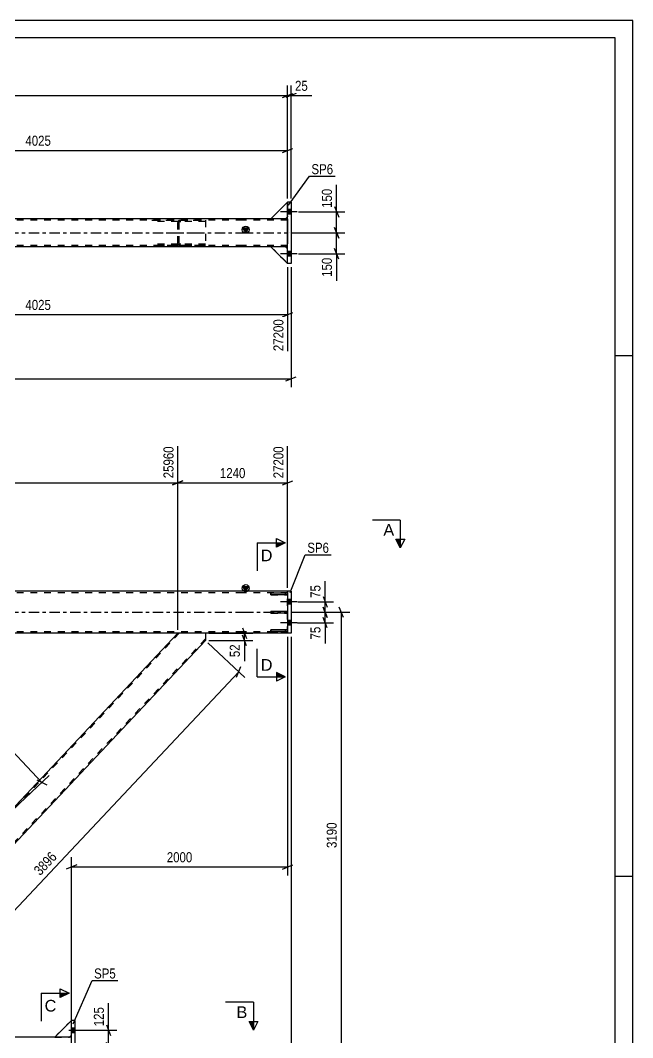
# Model space of a CAD drawing. Header units: millimetres. Extents: x 0 to 1189, y 0 to 841.
# Drawn here: x 1013.6 to 1189, y 549.9 to 841 of the extents above; entities that cross this region are included whole.
import ezdxf

# ---------------------------------------------------------------- set-up
doc = ezdxf.new("R2010")
doc.units = ezdxf.units.MM
doc.linetypes.add('DXK_LINE_DOT2', pattern=[3.9198, 1.9599, -1.9599])
doc.linetypes.add('DXK_LINE_DOT3', pattern=[5.9187, 2.979, -0.9799, 0.9799, -0.9799])
doc.styles.add('Arial', font='ARIAL.TTF', dxfattribs={"height": 0.2})
doc.styles.add('Arial Narrow', font='ARIALN.TTF', dxfattribs={"height": 0.2})

# ---------------------------------------------------------------- blocks, each defined once
blk = doc.blocks.new('Unknown-761551702-1163')
at = {"color": 5, "linetype": 'Continuous'}
for p, q in [((1189, 841), (0, 841)), ((1189, 0), (1189, 841)), ((1184, 836), (5, 836)), ((1184, 5), (1184, 836)), ((1189, 745), (1184, 745)), ((1189, 596), (1184, 596))]:
    blk.add_line(p, q, dxfattribs=at)
blk = doc.blocks.new('Part-761551702-4928 - 4748')
at = {"color": 2, "linetype": 'Continuous'}
for p, q in [((1028.28, 533.22), (1028.28, 554.82)), ((1029.28, 554.82), (1028.28, 554.82)), ((1029.28, 554.82), (1029.28, 533.22)), ((1029.28, 533.22), (1028.28, 533.22))]:
    blk.add_line(p, q, dxfattribs=at)
blk = doc.blocks.new('Part-761551702-4908 - 4748')
at = {"color": 7, "linetype": 'DXK_LINE_DOT2'}
for p, q in [((1059.13, 665.62), (951.92, 551.61)), ((1066.64, 664.02), (959.42, 550.02)), ((1058.76, 665.62), (1058.69, 665.62)), ((1009.28, 613.07), (1004.33, 607.82)), ((951.92, 552.08), (951.92, 550.02)), ((958.98, 550.02), (959.6, 550.02)), ((959.86, 550.02), (959.79, 550.02))]:
    blk.add_line(p, q, dxfattribs=at)
at = {"color": 2, "linetype": 'Continuous'}
for p, q in [((1058.69, 665.62), (1009.28, 613.07)), ((1066.64, 665.62), (1058.76, 665.62)), ((1066.64, 665.62), (1066.64, 663.55)), ((1066.64, 663.55), (959.86, 550.02)), ((1004.33, 607.82), (951.92, 552.08)), ((958.98, 550.02), (951.92, 550.02)), ((959.79, 550.02), (958.98, 550.02)), ((959.79, 550.02), (959.79, 550.02))]:
    blk.add_line(p, q, dxfattribs=at)
blk = doc.blocks.new('Part-761551702-4959 - 4748')
at = {"color": 2, "linetype": 'Continuous'}
for p, q in [((1028.28, 554.82), (1023.48, 550.02)), ((1028.28, 550.62), (1027.68, 550.02)), ((1027.68, 550.02), (1023.48, 550.02))]:
    blk.add_line(p, q, dxfattribs=at)
at = {"color": 7, "linetype": 'DXK_LINE_DOT2'}
for p, q in [((1028.28, 550.62), (1028.28, 554.82)), ((1028.28, 554.82), (1028.28, 554.82)), ((1028.28, 554.82), (1028.28, 554.82)), ((1028.28, 550.62), (1028.28, 550.62)), ((1028.28, 550.62), (1028.28, 550.62))]:
    blk.add_line(p, q, dxfattribs=at)
blk = doc.blocks.new('Part-761551702-5121 - 4748')
at = {"color": 7, "linetype": 'DXK_LINE_DOT2'}
for p, q in [((1090.18, 671.86), (1085.38, 671.86)), ((1085.38, 671.86), (1085.38, 671.38)), ((1085.38, 671.38), (1090.18, 671.38)), ((1089.58, 671.38), (1089.58, 671.86)), ((1090.18, 671.38), (1090.18, 671.86))]:
    blk.add_line(p, q, dxfattribs=at)
blk = doc.blocks.new('Part-761551702-5016 - 4748')
at = {"color": 7, "linetype": 'DXK_LINE_DOT2'}
for p, q in [((1028.28, 554.82), (1023.48, 550.02)), ((1028.28, 550.62), (1028.28, 554.82)), ((1027.68, 550.02), (1028.28, 550.62)), ((1023.48, 550.02), (1027.68, 550.02))]:
    blk.add_line(p, q, dxfattribs=at)
blk = doc.blocks.new('Part-761551702-5055 - 4748')
at = {"color": 2, "linetype": 'Continuous'}
for p, q in [((1091.17, 677.62), (1090.17, 677.62)), ((1090.17, 677.62), (1090.17, 665.62)), ((1091.17, 677.62), (1091.17, 665.62)), ((1091.17, 665.62), (1090.17, 665.62))]:
    blk.add_line(p, q, dxfattribs=at)
blk = doc.blocks.new('Bolt-761551702-5087 - 4748')
at = {"linetype": 'Continuous'}
for points in [[(1090.17, 675.28), (1090.17, 673.96), (1091.17, 673.96), (1091.17, 675.28)], [(1090.17, 675.28), (1090.17, 673.96), (1091.17, 673.96), (1091.17, 675.28)], [(1090.17, 669.28), (1090.17, 667.96), (1091.17, 667.96), (1091.17, 669.28)], [(1090.17, 669.28), (1090.17, 667.96), (1091.17, 667.96), (1091.17, 669.28)]]:
    blk.add_hatch(color=1, dxfattribs=at).paths.add_polyline_path(points)
at = {"color": 1, "linetype": 'Continuous'}
for p, q in [((1092.93, 674.62), (1088.17, 674.62)), ((1092.93, 674.62), (1088.17, 674.62)), ((1091.17, 675.28), (1090.17, 675.28)), ((1091.17, 675.28), (1090.17, 675.28)), ((1091.17, 673.96), (1090.17, 673.96)), ((1091.17, 673.96), (1090.17, 673.96)), ((1092.93, 668.62), (1088.17, 668.62)), ((1092.93, 668.62), (1088.17, 668.62)), ((1091.17, 669.28), (1090.17, 669.28)), ((1091.17, 669.28), (1090.17, 669.28)), ((1091.17, 667.96), (1090.17, 667.96)), ((1091.17, 667.96), (1090.17, 667.96))]:
    blk.add_line(p, q, dxfattribs=at)
blk = doc.blocks.new('Bolt-761551702-5088 - 4748')
at = {"linetype": 'Continuous'}
for points in [[(1028.28, 552.68), (1028.28, 551.36), (1029.28, 551.36), (1029.28, 552.68)], [(1028.28, 552.68), (1028.28, 551.36), (1029.28, 551.36), (1029.28, 552.68)], [(1028.28, 552.68), (1028.28, 551.36), (1029.28, 551.36), (1029.28, 552.68)], [(1028.28, 547.68), (1028.28, 546.36), (1029.28, 546.36), (1029.28, 547.68)], [(1028.28, 547.68), (1028.28, 546.36), (1029.28, 546.36), (1029.28, 547.68)], [(1028.28, 541.68), (1028.28, 540.36), (1029.28, 540.36), (1029.28, 541.68)], [(1028.28, 541.68), (1028.28, 540.36), (1029.28, 540.36), (1029.28, 541.68)], [(1028.28, 536.68), (1028.28, 535.36), (1029.28, 535.36), (1029.28, 536.68)], [(1028.28, 536.68), (1028.28, 535.36), (1029.28, 535.36), (1029.28, 536.68)], [(1028.28, 536.68), (1028.28, 535.36), (1029.28, 535.36), (1029.28, 536.68)]]:
    blk.add_hatch(color=1, dxfattribs=at).paths.add_polyline_path(points)
at = {"color": 1, "linetype": 'Continuous'}
for p, q in [((1027.52, 552.02), (1032.28, 552.02)), ((1027.52, 552.02), (1032.28, 552.02)), ((1027.52, 552.02), (1032.28, 552.02)), ((1028.28, 552.68), (1029.28, 552.68)), ((1028.28, 552.68), (1029.28, 552.68)), ((1028.28, 552.68), (1029.28, 552.68)), ((1028.28, 551.36), (1029.28, 551.36)), ((1028.28, 551.36), (1029.28, 551.36)), ((1028.28, 551.36), (1029.28, 551.36)), ((1028.28, 547.68), (1029.28, 547.68)), ((1028.28, 547.68), (1029.28, 547.68)), ((1027.52, 547.02), (1032.28, 547.02)), ((1027.52, 547.02), (1032.28, 547.02)), ((1028.28, 546.36), (1029.28, 546.36)), ((1028.28, 546.36), (1029.28, 546.36)), ((1028.28, 541.68), (1029.28, 541.68)), ((1028.28, 541.68), (1029.28, 541.68)), ((1027.52, 541.02), (1032.28, 541.02)), ((1027.52, 541.02), (1032.28, 541.02)), ((1028.28, 540.36), (1029.28, 540.36)), ((1028.28, 540.36), (1029.28, 540.36)), ((1027.52, 536.02), (1032.28, 536.02)), ((1027.52, 536.02), (1032.28, 536.02)), ((1027.52, 536.02), (1032.28, 536.02)), ((1028.28, 536.68), (1029.28, 536.68)), ((1028.28, 536.68), (1029.28, 536.68)), ((1028.28, 536.68), (1029.28, 536.68)), ((1028.28, 535.36), (1029.28, 535.36)), ((1028.28, 535.36), (1029.28, 535.36)), ((1028.28, 535.36), (1029.28, 535.36))]:
    blk.add_line(p, q, dxfattribs=at)
blk = doc.blocks.new('Part-761551702-5093 - 4748')
at = {"linetype": 'Continuous'}
blk.add_hatch(color=2, dxfattribs=at).paths.add_polyline_path([(1078.17, 677.62), (1077.37, 679.02), (1078.97, 679.02)])
at = {"color": 2, "linetype": 'Continuous'}
for p, q in [((1078.17, 677.62), (1077.37, 679.02)), ((1077.37, 679.02), (1078.97, 679.02)), ((1078.97, 679.02), (1078.17, 677.62)), ((1077.28, 677.62), (951.28, 677.62)), ((1090.17, 677.62), (1077.38, 677.62)), ((1058.76, 665.62), (959.79, 665.62)), ((1077.28, 665.62), (1066.64, 665.62)), ((1090.17, 665.62), (1077.38, 665.62))]:
    blk.add_line(p, q, dxfattribs=at)
at = {"color": 7, "linetype": 'DXK_LINE_DOT2'}
for p, q in [((1077.28, 677.22), (98.63, 677.22)), ((1090.17, 677.22), (1077.38, 677.22)), ((1090.17, 665.62), (1090.17, 677.62)), ((1077.28, 666.02), (98.63, 666.02)), ((1066.64, 665.62), (1058.76, 665.62)), ((1090.17, 666.02), (1077.38, 666.02))]:
    blk.add_line(p, q, dxfattribs=at)
at = {"color": 7, "linetype": 'DXK_LINE_DOT3'}
for p, q in [((98.63, 671.62), (1077.28, 671.62)), ((1077.38, 671.62), (1090.17, 671.62))]:
    blk.add_line(p, q, dxfattribs=at)
at = {"color": 2, "linetype": 'Continuous'}
blk.add_circle((1078.17, 678.52), 1, dxfattribs=at)
blk = doc.blocks.new('Part-761551702-5098 - 4748')
at = {"color": 2, "linetype": 'Continuous'}
for p, q in [((1023.48, 550.02), (959.79, 550.02)), ((1028.28, 550.02), (1027.68, 550.02))]:
    blk.add_line(p, q, dxfattribs=at)
at = {"color": 7, "linetype": 'DXK_LINE_DOT2'}
for p, q in [((1027.68, 550.02), (1023.48, 550.02)), ((1028.28, 538.02), (1028.28, 550.02))]:
    blk.add_line(p, q, dxfattribs=at)
blk = doc.blocks.new('Part-761551702-5118 - 4748')
at = {"color": 2, "linetype": 'Continuous'}
for p, q in [((1085.38, 671.38), (1085.38, 671.86)), ((1090.17, 671.86), (1085.38, 671.86)), ((1090.17, 671.38), (1085.38, 671.38)), ((1090.18, 671.38), (1090.18, 671.86))]:
    blk.add_line(p, q, dxfattribs=at)
at = {"color": 7, "linetype": 'DXK_LINE_DOT2'}
for p, q in [((1089.58, 671.38), (1089.58, 671.86)), ((1090.17, 671.86), (1090.18, 671.86)), ((1090.18, 671.86), (1090.17, 671.86)), ((1090.18, 671.38), (1090.17, 671.38)), ((1090.18, 671.38), (1090.17, 671.38))]:
    blk.add_line(p, q, dxfattribs=at)
blk = doc.blocks.new('Part-761551702-5119 - 4748')
at = {"color": 2, "linetype": 'Continuous'}
for p, q in [((1085.38, 676.64), (1085.38, 677.12)), ((1090.17, 677.12), (1085.38, 677.12)), ((1090.17, 676.64), (1085.38, 676.64)), ((1090.18, 677.12), (1090.18, 676.64))]:
    blk.add_line(p, q, dxfattribs=at)
at = {"color": 7, "linetype": 'DXK_LINE_DOT2'}
for p, q in [((1089.58, 676.64), (1089.58, 677.12)), ((1090.17, 677.12), (1090.18, 677.12)), ((1090.18, 677.12), (1090.17, 677.12)), ((1090.18, 676.64), (1090.17, 676.64)), ((1090.18, 676.64), (1090.17, 676.64))]:
    blk.add_line(p, q, dxfattribs=at)
blk = doc.blocks.new('Part-761551702-5120 - 4748')
at = {"color": 2, "linetype": 'Continuous'}
for p, q in [((1085.38, 666.12), (1085.38, 666.6)), ((1090.17, 666.6), (1085.38, 666.6)), ((1090.17, 666.12), (1085.38, 666.12)), ((1090.18, 666.12), (1090.18, 666.6))]:
    blk.add_line(p, q, dxfattribs=at)
at = {"color": 7, "linetype": 'DXK_LINE_DOT2'}
for p, q in [((1089.58, 666.12), (1089.58, 666.6)), ((1090.17, 666.6), (1090.18, 666.6)), ((1090.18, 666.6), (1090.17, 666.6)), ((1090.18, 666.12), (1090.17, 666.12)), ((1090.18, 666.12), (1090.17, 666.12))]:
    blk.add_line(p, q, dxfattribs=at)
blk = doc.blocks.new('Part-761551702-5122 - 4748')
at = {"color": 7, "linetype": 'DXK_LINE_DOT2'}
for p, q in [((1090.18, 677.12), (1085.38, 677.12)), ((1085.38, 677.12), (1085.38, 676.64)), ((1085.38, 676.64), (1090.18, 676.64)), ((1089.58, 676.64), (1089.58, 677.12)), ((1090.18, 676.64), (1090.18, 677.12))]:
    blk.add_line(p, q, dxfattribs=at)
blk = doc.blocks.new('Part-761551702-5123 - 4748')
at = {"color": 7, "linetype": 'DXK_LINE_DOT2'}
for p, q in [((1090.18, 666.6), (1085.38, 666.6)), ((1085.38, 666.6), (1085.38, 666.12)), ((1085.38, 666.12), (1090.18, 666.12)), ((1089.58, 666.12), (1089.58, 666.6)), ((1090.18, 666.12), (1090.18, 666.6))]:
    blk.add_line(p, q, dxfattribs=at)
blk = doc.blocks.new('Part-761551702-4338 - 4185')
at = {"color": 7, "linetype": 'DXK_LINE_DOT2'}
for p, q in [((1051.33, 783.8), (1066.63, 783.8)), ((1066.63, 783.48), (1051.33, 783.48)), ((1058.76, 783.4), (1058.69, 783.16)), ((1058.69, 777.24), (1058.69, 783.16)), ((1059.13, 783.16), (1059.16, 783.28)), ((1059.13, 777.24), (1059.13, 783.16)), ((1059.57, 783.8), (1059.23, 783.75)), ((1059.4, 783.45), (1059.57, 783.48)), ((1066.63, 783.8), (1066.63, 776.6)), ((1066.63, 776.92), (1051.33, 776.92)), ((1066.63, 776.6), (1051.33, 776.6)), ((1058.69, 777.24), (1058.76, 776.99)), ((1059.16, 777.12), (1059.13, 777.24)), ((1059.23, 776.65), (1059.57, 776.6)), ((1059.57, 776.92), (1059.4, 776.94))]:
    blk.add_line(p, q, dxfattribs=at)
at = {"color": 7, "linetype": 'DXK_LINE_DOT3'}
blk.add_line((1055.39, 780.2), (1063.63, 780.2), dxfattribs=at)
at = {"color": 7, "linetype": 'DXK_LINE_DOT2'}
for centre, radius, start, end in [((1059.43, 782.97), 0.802, 104.5547, 147.5896), ((1059.5, 783.07), 0.401, 104.5547, 147.5896), ((1059.43, 777.42), 0.802, 212.4104, 255.4453), ((1059.5, 777.33), 0.401, 212.4104, 255.4453)]:
    blk.add_arc(centre, radius, start, end, dxfattribs=at)
blk = doc.blocks.new('Part-761551702-4210 - 4185')
at = {"color": 7, "linetype": 'DXK_LINE_DOT2'}
for p, q in [((1089.57, 776.2), (1085.37, 776.2)), ((1085.37, 776.2), (1090.17, 771.4)), ((1090.17, 775.6), (1089.57, 776.2)), ((1090.17, 771.4), (1090.17, 775.6))]:
    blk.add_line(p, q, dxfattribs=at)
at = {"color": 7, "linetype": 'DXK_LINE_DOT3'}
for p, q in [((1090.17, 776.2), (1085.37, 776.2)), ((1085.37, 776.2), (1090.17, 771.4))]:
    blk.add_line(p, q, dxfattribs=at)
blk = doc.blocks.new('Part-761551702-4213 - 4185')
at = {"color": 2, "linetype": 'Continuous'}
for p, q in [((1089.57, 776.2), (1085.37, 776.2)), ((1085.37, 776.2), (1090.17, 771.4)), ((1090.17, 775.6), (1089.57, 776.2))]:
    blk.add_line(p, q, dxfattribs=at)
at = {"color": 7, "linetype": 'DXK_LINE_DOT3'}
for p, q in [((1090.17, 776.2), (1085.37, 776.2)), ((1085.37, 776.2), (1090.17, 771.4))]:
    blk.add_line(p, q, dxfattribs=at)
at = {"color": 7, "linetype": 'DXK_LINE_DOT2'}
for p, q in [((1090.17, 775.6), (1090.17, 775.6)), ((1090.17, 775.6), (1090.17, 775.6)), ((1090.17, 771.4), (1090.17, 775.6)), ((1090.17, 771.4), (1090.17, 771.4)), ((1090.17, 771.4), (1090.17, 771.4))]:
    blk.add_line(p, q, dxfattribs=at)
blk = doc.blocks.new('Part-761551702-4216 - 4185')
at = {"color": 7, "linetype": 'DXK_LINE_DOT2'}
for p, q in [((1089.57, 776.2), (1085.37, 776.2)), ((1085.37, 776.2), (1090.17, 771.4)), ((1090.17, 775.6), (1089.57, 776.2)), ((1090.17, 771.4), (1090.17, 775.6))]:
    blk.add_line(p, q, dxfattribs=at)
at = {"color": 7, "linetype": 'DXK_LINE_DOT3'}
for p, q in [((1090.17, 776.2), (1085.37, 776.2)), ((1085.37, 776.2), (1090.17, 771.4))]:
    blk.add_line(p, q, dxfattribs=at)
blk = doc.blocks.new('Part-761551702-4219 - 4185')
at = {"color": 7, "linetype": 'DXK_LINE_DOT2'}
for p, q in [((1085.37, 784.2), (1090.17, 789)), ((1090.17, 789), (1090.17, 784.8)), ((1089.57, 784.2), (1085.37, 784.2)), ((1090.17, 784.8), (1089.57, 784.2))]:
    blk.add_line(p, q, dxfattribs=at)
at = {"color": 7, "linetype": 'DXK_LINE_DOT3'}
for p, q in [((1085.37, 784.2), (1090.17, 789)), ((1090.17, 784.2), (1085.37, 784.2))]:
    blk.add_line(p, q, dxfattribs=at)
blk = doc.blocks.new('Part-761551702-4222 - 4185')
at = {"color": 2, "linetype": 'Continuous'}
for p, q in [((1085.37, 784.2), (1090.17, 789)), ((1089.57, 784.2), (1085.37, 784.2)), ((1090.17, 784.8), (1089.57, 784.2))]:
    blk.add_line(p, q, dxfattribs=at)
at = {"color": 7, "linetype": 'DXK_LINE_DOT3'}
for p, q in [((1085.37, 784.2), (1090.17, 789)), ((1090.17, 784.2), (1085.37, 784.2))]:
    blk.add_line(p, q, dxfattribs=at)
at = {"color": 7, "linetype": 'DXK_LINE_DOT2'}
for p, q in [((1090.17, 789), (1090.17, 789)), ((1090.17, 789), (1090.17, 784.8)), ((1090.17, 789), (1090.17, 789)), ((1090.17, 784.8), (1090.17, 784.8)), ((1090.17, 784.8), (1090.17, 784.8))]:
    blk.add_line(p, q, dxfattribs=at)
blk = doc.blocks.new('Bolt-761551702-4299 - 4185')
at = {"linetype": 'Continuous'}
for points in [[(1090.17, 786.86), (1090.17, 785.54), (1091.17, 785.54), (1091.17, 786.86)], [(1090.17, 786.86), (1090.17, 785.54), (1091.17, 785.54), (1091.17, 786.86)], [(1090.17, 774.86), (1090.17, 773.54), (1091.17, 773.54), (1091.17, 774.86)], [(1090.17, 774.86), (1090.17, 773.54), (1091.17, 773.54), (1091.17, 774.86)]]:
    blk.add_hatch(color=1, dxfattribs=at).paths.add_polyline_path(points)
at = {"color": 1, "linetype": 'Continuous'}
for p, q in [((1092.93, 786.2), (1088.17, 786.2)), ((1092.93, 786.2), (1088.17, 786.2)), ((1091.17, 786.86), (1090.17, 786.86)), ((1091.17, 786.86), (1090.17, 786.86)), ((1091.17, 785.54), (1090.17, 785.54)), ((1091.17, 785.54), (1090.17, 785.54)), ((1091.17, 774.86), (1090.17, 774.86)), ((1091.17, 774.86), (1090.17, 774.86)), ((1092.93, 774.2), (1088.17, 774.2)), ((1092.93, 774.2), (1088.17, 774.2)), ((1091.17, 773.54), (1090.17, 773.54)), ((1091.17, 773.54), (1090.17, 773.54))]:
    blk.add_line(p, q, dxfattribs=at)
blk = doc.blocks.new('Part-761551702-4235 - 4185')
at = {"color": 7, "linetype": 'DXK_LINE_DOT2'}
for p, q in [((1085.37, 784.2), (1090.17, 789)), ((1090.17, 789), (1090.17, 784.8)), ((1089.57, 784.2), (1085.37, 784.2)), ((1090.17, 784.8), (1089.57, 784.2))]:
    blk.add_line(p, q, dxfattribs=at)
at = {"color": 7, "linetype": 'DXK_LINE_DOT3'}
for p, q in [((1085.37, 784.2), (1090.17, 789)), ((1090.17, 784.2), (1085.37, 784.2))]:
    blk.add_line(p, q, dxfattribs=at)
blk = doc.blocks.new('Part-761551702-4335 - 4185')
at = {"color": 2, "linetype": 'Continuous'}
for p, q in [((1090.17, 771.4), (1090.17, 789)), ((1091.17, 789), (1090.17, 789)), ((1091.17, 789), (1091.17, 771.4)), ((1091.17, 771.4), (1090.17, 771.4))]:
    blk.add_line(p, q, dxfattribs=at)
at = {"color": 7, "linetype": 'DXK_LINE_DOT3'}
blk.add_line((1090.67, 780.2), (1090.67, 780.2), dxfattribs=at)
blk = doc.blocks.new('Part-761551702-4383 - 4185')
at = {"linetype": 'Continuous'}
blk.add_hatch(color=2, dxfattribs=at).paths.add_polyline_path([(1078.17, 780.2), (1077.37, 781.6), (1078.97, 781.6)])
at = {"color": 7, "linetype": 'DXK_LINE_DOT2'}
for p, q in [((1077.27, 783.8), (98.63, 783.8)), ((1090.17, 783.8), (1077.37, 783.8)), ((1089.57, 784.2), (1085.37, 784.2)), ((1090.17, 784.2), (1090.17, 783.4)), ((1090.17, 784.2), (1090.17, 783.96)), ((1077.27, 776.6), (98.63, 776.6)), ((1090.17, 776.6), (1077.37, 776.6)), ((1089.57, 776.2), (1085.37, 776.2)), ((1090.17, 776.2), (1090.17, 777))]:
    blk.add_line(p, q, dxfattribs=at)
at = {"color": 2, "linetype": 'Continuous'}
for p, q in [((1077.27, 784.2), (951.28, 784.2)), ((1085.37, 784.2), (1077.37, 784.2)), ((1090.17, 784.2), (1089.57, 784.2)), ((1090.17, 783.4), (1090.17, 777)), ((1078.17, 780.2), (1077.37, 781.6)), ((1077.37, 781.6), (1078.97, 781.6)), ((1078.97, 781.6), (1078.17, 780.2)), ((1077.27, 776.2), (951.28, 776.2)), ((1085.37, 776.2), (1077.37, 776.2)), ((1090.17, 776.2), (1089.57, 776.2))]:
    blk.add_line(p, q, dxfattribs=at)
at = {"color": 7, "linetype": 'DXK_LINE_DOT3'}
for p, q in [((98.63, 780.2), (1077.27, 780.2)), ((1077.37, 780.2), (1090.17, 780.2))]:
    blk.add_line(p, q, dxfattribs=at)
at = {"color": 2, "linetype": 'Continuous'}
blk.add_circle((1078.17, 781.1), 1, dxfattribs=at)
blk = doc.blocks.new('StraightDimension-761551702-5533 - 4748')
at = {"color": 7, "linetype": 'Continuous'}
for p, q in [((1100.33, 673.12), (1101.53, 670.12)), ((1091.18, 671.62), (1103.33, 671.62)), ((1101.53, 667.12), (1100.33, 670.12)), ((1100.93, 668.62), (1100.93, 671.62)), ((1092.99, 668.62), (1103.33, 668.62))]:
    blk.add_line(p, q, dxfattribs=at)
at = {"color": 0}
blk.add_wipeout([(1100.18, 668.09), (1095.98, 668.09), (1095.98, 663.23), (1100.18, 663.23)], dxfattribs=at)
at = {"color": 7, "linetype": 'Continuous'}
blk.add_line((1100.93, 668.62), (1100.93, 662.71), dxfattribs=at)
blk.add_line((1100.93, 668.62), (1100.93, 662.71), dxfattribs=at)
at = {"color": 3, "style": 'Arial Narrow'}
blk.add_text('75', height=2.863, rotation=90.0002, dxfattribs=at).set_placement((1099.58, 663.83))
blk = doc.blocks.new('StraightDimension-761551702-17794 - 4748')
at = {"color": 7, "linetype": 'Continuous'}
blk.add_line((1091.17, 664.62), (1091.17, 494.35), dxfattribs=at)
blk = doc.blocks.new('StraightDimension-761551702-15645 - 4748')
at = {"color": 7, "linetype": 'Continuous'}
for p, q in [((1077.23, 667.12), (1078.43, 664.12)), ((1067.64, 665.62), (1080.23, 665.62)), ((1078.43, 662.05), (1077.23, 665.05)), ((1077.83, 663.55), (1077.83, 665.62)), ((1067.64, 663.55), (1080.23, 663.55))]:
    blk.add_line(p, q, dxfattribs=at)
at = {"color": 0}
blk.add_wipeout([(1077.08, 663.03), (1072.88, 663.03), (1072.88, 658.17), (1077.08, 658.17)], dxfattribs=at)
at = {"color": 7, "linetype": 'Continuous'}
blk.add_line((1077.83, 663.55), (1077.83, 657.65), dxfattribs=at)
blk.add_line((1077.83, 663.55), (1077.83, 657.65), dxfattribs=at)
at = {"color": 3, "style": 'Arial Narrow'}
blk.add_text('52', height=2.863, rotation=90.0002, dxfattribs=at).set_placement((1076.48, 658.77))
blk = doc.blocks.new('StraightDimension-761551702-5303 - 4748')
at = {"color": 7, "linetype": 'Continuous'}
for p, q in [((1090.17, 664.62), (1090.17, 596.33)), ((1028.28, 551.02), (1028.28, 601.58)), ((1029.78, 599.33), (1026.78, 598.13)), ((1028.28, 598.73), (1090.17, 598.73)), ((1088.67, 598.13), (1091.67, 599.33))]:
    blk.add_line(p, q, dxfattribs=at)
at = {"color": 0}
blk.add_wipeout([(1063.48, 599.48), (1063.48, 603.68), (1054.97, 603.68), (1054.97, 599.48)], dxfattribs=at)
at = {"color": 3, "style": 'Arial Narrow'}
blk.add_text('2000', height=2.863, dxfattribs=at).set_placement((1055.57, 600.08))
blk = doc.blocks.new('StraightDimension-761551702-5224 - 4748')
at = {"color": 7, "linetype": 'Continuous'}
for p, q in [((1106.18, 670.12), (1104.98, 673.12)), ((1091.18, 671.62), (1107.98, 671.62)), ((1105.58, 544.02), (1105.58, 671.62)), ((1104.98, 545.52), (1106.18, 542.52)), ((1029.28, 544.02), (1107.98, 544.02))]:
    blk.add_line(p, q, dxfattribs=at)
at = {"color": 0}
blk.add_wipeout([(1104.83, 612.07), (1100.63, 612.07), (1100.63, 603.56), (1104.83, 603.56)], dxfattribs=at)
at = {"color": 3, "style": 'Arial Narrow'}
blk.add_text('3190', height=2.863, rotation=90.0002, dxfattribs=at).set_placement((1104.23, 604.16))
blk = doc.blocks.new('StraightDimension-761551702-5269 - 4748')
at = {"color": 7, "linetype": 'Continuous'}
for p, q in [((1067.36, 662.87), (1077.91, 652.95)), ((1075.57, 653.09), (1076.75, 656.1)), ((969.39, 541.06), (1076.16, 654.59)), ((960.59, 549.33), (971.14, 539.41)), ((969.98, 542.56), (968.8, 539.55))]:
    blk.add_line(p, q, dxfattribs=at)
at = {"color": 0}
blk.add_wipeout([(1025.14, 601.44), (1022.08, 604.32), (1016.25, 598.12), (1019.31, 595.24)], dxfattribs=at)
at = {"color": 3, "style": 'Arial Narrow'}
blk.add_text('3896', height=2.863, rotation=46.7591, dxfattribs=at).set_placement((1019.29, 596.09))
blk = doc.blocks.new('StraightDimension-761551702-5524 - 4748')
at = {"color": 7, "linetype": 'Continuous'}
for p, q in [((1100.33, 676.12), (1101.53, 673.12)), ((1093.06, 674.62), (1103.33, 674.62)), ((1101.53, 670.12), (1100.33, 673.12)), ((1100.93, 671.62), (1100.93, 674.62)), ((1091.18, 671.62), (1103.33, 671.62))]:
    blk.add_line(p, q, dxfattribs=at)
at = {"color": 0}
blk.add_wipeout([(1100.18, 680), (1095.98, 680), (1095.98, 675.14), (1100.18, 675.14)], dxfattribs=at)
at = {"color": 7, "linetype": 'Continuous'}
blk.add_line((1100.93, 674.62), (1100.93, 680.52), dxfattribs=at)
blk.add_line((1100.93, 674.62), (1100.93, 680.52), dxfattribs=at)
at = {"color": 3, "style": 'Arial Narrow'}
blk.add_text('75', height=2.863, rotation=90.0002, dxfattribs=at).set_placement((1099.58, 675.74))
blk = doc.blocks.new('StraightDimension-761551702-5543 - 4748')
at = {"color": 7, "linetype": 'Continuous'}
for p, q in [((1038.29, 553.52), (1039.49, 550.52)), ((1031.17, 552.02), (1041.29, 552.02)), ((1038.89, 547.02), (1038.89, 552.02)), ((1039.49, 545.52), (1038.29, 548.52)), ((1031.17, 547.02), (1041.29, 547.02))]:
    blk.add_line(p, q, dxfattribs=at)
at = {"color": 0}
blk.add_wipeout([(1038.14, 559.23), (1033.94, 559.23), (1033.94, 552.54), (1038.14, 552.54)], dxfattribs=at)
at = {"color": 7, "linetype": 'Continuous'}
blk.add_line((1038.89, 552.02), (1038.89, 559.75), dxfattribs=at)
blk.add_line((1038.89, 552.02), (1038.89, 559.75), dxfattribs=at)
at = {"color": 3, "style": 'Arial Narrow'}
blk.add_text('125', height=2.863, rotation=90.0002, dxfattribs=at).set_placement((1037.54, 553.14))
blk = doc.blocks.new('StraightDimension-761551702-6537 - 4748')
at = {"color": 7, "linetype": 'Continuous'}
for p, q in [((960.59, 666.3), (972.43, 677.44)), ((971.82, 674.81), (968.89, 676.17)), ((970.36, 675.49), (1019.77, 622.94)), ((1010, 613.76), (1021.85, 624.89)), ((1018.31, 623.62), (1021.24, 622.26))]:
    blk.add_line(p, q, dxfattribs=at)
at = {"color": 0}
blk.add_wipeout([(998.53, 646.63), (1001.59, 649.51), (995.75, 655.71), (992.69, 652.83)], dxfattribs=at)
at = {"color": 3, "style": 'Arial Narrow'}
blk.add_text('1803', height=2.863, rotation=-46.7591, dxfattribs=at).set_placement((993.54, 652.8))
blk = doc.blocks.new('StraightDimension-761551702-15342 - 4748')
at = {"color": 7, "linetype": 'Continuous'}
for p, q in [((1058.69, 666.62), (1058.69, 719.1)), ((1090.17, 678.62), (1090.17, 719.1)), ((1060.19, 709.26), (1057.19, 708.06)), ((1058.69, 708.66), (1090.17, 708.66)), ((1088.67, 708.06), (1091.67, 709.26))]:
    blk.add_line(p, q, dxfattribs=at)
at = {"color": 0, "linetype": 'Continuous'}
blk.add_wipeout([(1089.57, 719.7), (1085.37, 719.7), (1085.37, 709.36), (1089.57, 709.36)], dxfattribs=at)
at = {"color": 0}
blk.add_wipeout([(1078.69, 709.41), (1078.69, 713.61), (1070.18, 713.61), (1070.18, 709.41)], dxfattribs=at)
at = {"color": 3, "linetype": 'Continuous', "style": 'Arial Narrow'}
blk.add_text('27200', height=2.863, rotation=90.0002, dxfattribs=at).set_placement((1088.97, 709.96))
at = {"color": 3, "style": 'Arial Narrow'}
blk.add_text('1240', height=2.863, dxfattribs=at).set_placement((1070.78, 710.01))
blk = doc.blocks.new('StraightDimension-761551702-15343 - 4748')
at = {"color": 7, "linetype": 'Continuous'}
for p, q in [((951.91, 666.62), (951.91, 719.1)), ((1058.69, 666.62), (1058.69, 719.1)), ((953.41, 709.26), (950.41, 708.06)), ((951.91, 708.66), (1058.69, 708.66)), ((1057.19, 708.06), (1060.19, 709.26))]:
    blk.add_line(p, q, dxfattribs=at)
at = {"color": 0, "linetype": 'Continuous'}
blk.add_wipeout([(1058.09, 719.7), (1053.89, 719.7), (1053.89, 709.36), (1058.09, 709.36)], dxfattribs=at)
at = {"color": 0}
blk.add_wipeout([(1009.56, 709.41), (1009.56, 713.61), (1001.05, 713.61), (1001.05, 709.41)], dxfattribs=at)
at = {"color": 3, "linetype": 'Continuous', "style": 'Arial Narrow'}
blk.add_text('25960', height=2.863, rotation=90.0002, dxfattribs=at).set_placement((1057.49, 709.96))
at = {"color": 3, "style": 'Arial Narrow'}
blk.add_text('2669', height=2.863, dxfattribs=at).set_placement((1001.65, 710.01))
blk = doc.blocks.new('StraightDimension-761551702-4696 - 4185')
at = {"color": 7, "linetype": 'Continuous'}
for p, q in [((1093.27, 786.2), (1106.6, 786.2)), ((1103.6, 787.7), (1104.8, 784.7)), ((1104.2, 780.2), (1104.2, 786.2)), ((1091.17, 780.2), (1106.6, 780.2)), ((1104.8, 778.7), (1103.6, 781.7))]:
    blk.add_line(p, q, dxfattribs=at)
at = {"color": 0}
blk.add_wipeout([(1103.45, 793.41), (1099.25, 793.41), (1099.25, 786.72), (1103.45, 786.72)], dxfattribs=at)
at = {"color": 7, "linetype": 'Continuous'}
blk.add_line((1104.2, 786.2), (1104.2, 793.93), dxfattribs=at)
blk.add_line((1104.2, 786.2), (1104.2, 793.93), dxfattribs=at)
at = {"color": 3, "style": 'Arial Narrow'}
blk.add_text('150', height=2.863, rotation=90.0002, dxfattribs=at).set_placement((1102.85, 787.32))
blk = doc.blocks.new('StraightDimension-761551702-4483 - 4185')
at = {"color": 7, "linetype": 'Continuous'}
for p, q in [((947.28, 769.95), (947.28, 746.34)), ((1090.17, 770.4), (1090.17, 746.34)), ((948.78, 757.38), (945.78, 756.18)), ((1088.67, 756.18), (1091.67, 757.38)), ((947.28, 756.78), (1090.17, 756.78))]:
    blk.add_line(p, q, dxfattribs=at)
at = {"color": 0}
blk.add_wipeout([(1022.99, 757.53), (1022.99, 761.73), (1014.47, 761.73), (1014.47, 757.53)], dxfattribs=at)
at = {"color": 0, "linetype": 'Continuous'}
blk.add_wipeout([(1089.57, 756.08), (1085.37, 756.08), (1085.37, 745.74), (1089.57, 745.74)], dxfattribs=at)
at = {"color": 3, "style": 'Arial Narrow'}
blk.add_text('4025', height=2.863, dxfattribs=at).set_placement((1015.07, 758.13))
at = {"color": 3, "linetype": 'Continuous', "style": 'Arial Narrow'}
blk.add_text('27200', height=2.863, rotation=90.0002, dxfattribs=at).set_placement((1088.97, 746.34))
blk = doc.blocks.new('StraightDimension-761551702-4662 - 4185')
at = {"color": 7, "linetype": 'Continuous'}
for p, q in [((1091.17, 770.4), (1091.17, 736.03)), ((84.73, 738.43), (1091.17, 738.43)), ((1089.67, 737.83), (1092.67, 739.03))]:
    blk.add_line(p, q, dxfattribs=at)
blk = doc.blocks.new('StraightDimension-761551702-4705 - 4185')
at = {"color": 7, "linetype": 'Continuous'}
for p, q in [((1091.17, 780.2), (1106.6, 780.2)), ((1103.6, 781.7), (1104.8, 778.7)), ((1104.2, 774.2), (1104.2, 780.2)), ((1104.8, 772.7), (1103.6, 775.7)), ((1093.27, 774.2), (1106.6, 774.2))]:
    blk.add_line(p, q, dxfattribs=at)
at = {"color": 0}
blk.add_wipeout([(1103.45, 773.67), (1099.25, 773.67), (1099.25, 766.99), (1103.45, 766.99)], dxfattribs=at)
at = {"color": 7, "linetype": 'Continuous'}
blk.add_line((1104.2, 774.2), (1104.2, 766.46), dxfattribs=at)
blk.add_line((1104.2, 774.2), (1104.2, 766.46), dxfattribs=at)
at = {"color": 3, "style": 'Arial Narrow'}
blk.add_text('150', height=2.863, rotation=90.0002, dxfattribs=at).set_placement((1102.85, 767.59))
blk = doc.blocks.new('StraightDimension-761551702-12500 - 4185')
at = {"color": 7, "linetype": 'Continuous'}
for p, q in [((947.28, 788.04), (947.28, 806.62)), ((1090.17, 790), (1090.17, 806.62)), ((948.78, 804.37), (945.78, 803.17)), ((947.28, 803.77), (1090.17, 803.77)), ((1088.67, 803.17), (1091.67, 804.37))]:
    blk.add_line(p, q, dxfattribs=at)
at = {"color": 0}
blk.add_wipeout([(1022.99, 804.52), (1022.99, 808.72), (1014.47, 808.72), (1014.47, 804.52)], dxfattribs=at)
at = {"color": 3, "style": 'Arial Narrow'}
blk.add_text('4025', height=2.863, dxfattribs=at).set_placement((1015.07, 805.12))
blk = doc.blocks.new('StraightDimension-761551702-12777 - 4185')
at = {"color": 7, "linetype": 'Continuous'}
for p, q in [((1090.17, 790), (1090.17, 822.33)), ((1091.17, 790), (1091.17, 822.33)), ((1088.67, 818.88), (1091.67, 820.08)), ((1092.67, 820.08), (1089.67, 818.88)), ((1090.17, 819.48), (1091.17, 819.48))]:
    blk.add_line(p, q, dxfattribs=at)
at = {"color": 0}
blk.add_wipeout([(1096.56, 820.23), (1096.56, 824.43), (1091.7, 824.43), (1091.7, 820.23)], dxfattribs=at)
at = {"color": 7, "linetype": 'Continuous'}
blk.add_line((1091.17, 819.48), (1097.08, 819.48), dxfattribs=at)
blk.add_line((1091.17, 819.48), (1097.08, 819.48), dxfattribs=at)
at = {"color": 3, "style": 'Arial Narrow'}
blk.add_text('25', height=2.863, dxfattribs=at).set_placement((1092.3, 820.83))
blk = doc.blocks.new('StraightDimension-761551702-12778 - 4185')
at = {"color": 7, "linetype": 'Continuous'}
for p, q in [((1090.17, 790), (1090.17, 822.33)), ((85.73, 819.48), (1090.17, 819.48)), ((1088.67, 818.88), (1091.67, 820.08))]:
    blk.add_line(p, q, dxfattribs=at)
blk = doc.blocks.new('Mark-761551702-4924 - 4748')
at = {"color": 0}
blk.add_wipeout([(1040.96, 566.82), (1040.96, 569.82), (1034.75, 569.82), (1034.75, 566.82)], dxfattribs=at)
blk.add_wipeout([(1040.96, 566.82), (1040.96, 569.82), (1034.75, 569.82), (1034.75, 566.82)], dxfattribs=at)
at = {"color": 30, "linetype": 'Continuous'}
for p, q in [((1028.78, 553.81), (1034.15, 566.22)), ((1034.15, 566.22), (1041.56, 566.22))]:
    blk.add_line(p, q, dxfattribs=at)
at = {"color": 3, "style": 'Arial Narrow'}
blk.add_text('SP5', height=2.863, dxfattribs=at).set_placement((1034.75, 566.82))
blk = doc.blocks.new('Mark-761551702-5051 - 4748')
at = {"color": 0}
blk.add_wipeout([(1102.02, 688.64), (1102.02, 691.64), (1095.81, 691.64), (1095.81, 688.64)], dxfattribs=at)
blk.add_wipeout([(1102.02, 688.64), (1102.02, 691.64), (1095.81, 691.64), (1095.81, 688.64)], dxfattribs=at)
at = {"color": 30, "linetype": 'Continuous'}
for p, q in [((1090.89, 677.31), (1095.21, 688.04)), ((1095.21, 688.04), (1102.62, 688.04))]:
    blk.add_line(p, q, dxfattribs=at)
at = {"color": 3, "style": 'Arial Narrow'}
blk.add_text('SP6', height=2.863, dxfattribs=at).set_placement((1095.81, 688.64))
blk = doc.blocks.new('SectionMark-761551702-6562 - 4748')
at = {"color": 6, "linetype": 'Continuous'}
for p in [(1122.45, 698.01), (1123.7, 692.51)]:
    blk.add_line(p, (1122.45, 690.01), dxfattribs=at)
at = {"color": 0, "linetype": 'Continuous'}
blk.add_wipeout([(1120.7, 693.51), (1120.7, 697.01), (1117.59, 697.01), (1117.59, 693.51)], dxfattribs=at)
at = {"linetype": 'Continuous'}
blk.add_hatch(color=6, dxfattribs=at).paths.add_polyline_path([(1121.2, 692.51), (1122.45, 692.51), (1122.45, 690.01)])
at = {"color": 6, "linetype": 'Continuous'}
for p, q in [((1122.45, 698.01), (1114.45, 698.01)), ((1121.2, 692.51), (1123.7, 692.51)), ((1122.45, 690.01), (1121.2, 692.51))]:
    blk.add_line(p, q, dxfattribs=at)
at = {"color": 3, "linetype": 'Continuous', "style": 'Arial'}
blk.add_text('A', height=3.34, dxfattribs=at).set_placement((1117.59, 693.51))
blk = doc.blocks.new('SectionMark-761551702-6564 - 4748')
at = {"color": 6, "linetype": 'Continuous'}
for p in [(1080.38, 560.02), (1081.63, 554.52)]:
    blk.add_line(p, (1080.38, 552.02), dxfattribs=at)
at = {"color": 0, "linetype": 'Continuous'}
blk.add_wipeout([(1078.63, 555.52), (1078.63, 559.02), (1075.52, 559.02), (1075.52, 555.52)], dxfattribs=at)
at = {"linetype": 'Continuous'}
blk.add_hatch(color=6, dxfattribs=at).paths.add_polyline_path([(1079.13, 554.52), (1080.38, 554.52), (1080.38, 552.02)])
at = {"color": 6, "linetype": 'Continuous'}
for p, q in [((1080.38, 560.02), (1072.38, 560.02)), ((1079.13, 554.52), (1081.63, 554.52)), ((1080.38, 552.02), (1079.13, 554.52))]:
    blk.add_line(p, q, dxfattribs=at)
at = {"color": 3, "linetype": 'Continuous', "style": 'Arial'}
blk.add_text('B', height=3.34, dxfattribs=at).set_placement((1075.52, 555.52))
blk = doc.blocks.new('SectionMark-761551702-6570 - 4748')
at = {"color": 6, "linetype": 'Continuous'}
for p, q in [((1019.58, 562.6), (1027.58, 562.6)), ((1025.08, 563.85), (1027.58, 562.6)), ((1019.58, 525.09), (1027.58, 525.09)), ((1027.58, 525.09), (1025.08, 523.84))]:
    blk.add_line(p, q, dxfattribs=at)
at = {"color": 0, "linetype": 'Continuous'}
for points in [[(1023.95, 557.35), (1023.95, 560.85), (1020.58, 560.85), (1020.58, 557.35)], [(1023.95, 526.84), (1023.95, 530.34), (1020.58, 530.34), (1020.58, 526.84)]]:
    blk.add_wipeout(points, dxfattribs=at)
at = {"linetype": 'Continuous'}
for points in [[(1025.08, 561.35), (1025.08, 562.6), (1027.58, 562.6)], [(1025.08, 525.09), (1025.08, 526.34), (1027.58, 525.09)]]:
    blk.add_hatch(color=6, dxfattribs=at).paths.add_polyline_path(points)
at = {"color": 6, "linetype": 'Continuous'}
for p, q in [((1019.58, 562.6), (1019.58, 554.6)), ((1025.08, 561.35), (1025.08, 563.85)), ((1027.58, 562.6), (1025.08, 561.35)), ((1019.58, 525.09), (1019.58, 533.09)), ((1027.58, 525.09), (1025.08, 526.34)), ((1025.08, 526.34), (1025.08, 523.84))]:
    blk.add_line(p, q, dxfattribs=at)
at = {"color": 3, "linetype": 'Continuous', "style": 'Arial'}
for p in [(1020.58, 557.35), (1020.58, 526.84)]:
    blk.add_text('C', height=3.34, dxfattribs=at).set_placement(p)
blk = doc.blocks.new('SectionMark-761551702-6572 - 4748')
at = {"color": 6, "linetype": 'Continuous'}
for p, q in [((1081.47, 691.46), (1089.47, 691.46)), ((1086.97, 692.71), (1089.47, 691.46)), ((1081.47, 653.12), (1089.47, 653.12)), ((1089.47, 653.12), (1086.97, 651.87))]:
    blk.add_line(p, q, dxfattribs=at)
at = {"color": 0, "linetype": 'Continuous'}
for points in [[(1085.84, 686.21), (1085.84, 689.71), (1082.47, 689.71), (1082.47, 686.21)], [(1085.84, 654.87), (1085.84, 658.37), (1082.47, 658.37), (1082.47, 654.87)]]:
    blk.add_wipeout(points, dxfattribs=at)
at = {"linetype": 'Continuous'}
for points in [[(1086.97, 690.21), (1086.97, 691.46), (1089.47, 691.46)], [(1086.97, 653.12), (1086.97, 654.37), (1089.47, 653.12)]]:
    blk.add_hatch(color=6, dxfattribs=at).paths.add_polyline_path(points)
at = {"color": 6, "linetype": 'Continuous'}
for p, q in [((1081.47, 691.46), (1081.47, 683.46)), ((1086.97, 690.21), (1086.97, 692.71)), ((1089.47, 691.46), (1086.97, 690.21)), ((1081.47, 653.12), (1081.47, 661.12)), ((1089.47, 653.12), (1086.97, 654.37)), ((1086.97, 654.37), (1086.97, 651.87))]:
    blk.add_line(p, q, dxfattribs=at)
at = {"color": 3, "linetype": 'Continuous', "style": 'Arial'}
for p in [(1082.47, 686.21), (1082.47, 654.87)]:
    blk.add_text('D', height=3.34, dxfattribs=at).set_placement(p)
blk = doc.blocks.new('Mark-761551702-4331 - 4185')
at = {"color": 0}
blk.add_wipeout([(1103.21, 796.98), (1103.21, 799.98), (1097, 799.98), (1097, 796.98)], dxfattribs=at)
blk.add_wipeout([(1103.21, 796.98), (1103.21, 799.98), (1097, 799.98), (1097, 796.98)], dxfattribs=at)
at = {"color": 30, "linetype": 'Continuous'}
for p, q in [((1090.41, 788.15), (1096.4, 796.38)), ((1096.4, 796.38), (1103.81, 796.38))]:
    blk.add_line(p, q, dxfattribs=at)
at = {"color": 3, "style": 'Arial Narrow'}
blk.add_text('SP6', height=2.863, dxfattribs=at).set_placement((1097, 796.98))

msp = doc.modelspace()

# ---------------------------------------------------------------- block references
for name in ['Unknown-761551702-1163', 'Part-761551702-4219 - 4185', 'Part-761551702-4222 - 4185', 'Part-761551702-4235 - 4185', 'Part-761551702-4335 - 4185', 'Bolt-761551702-4299 - 4185', 'Part-761551702-4383 - 4185', 'Part-761551702-4338 - 4185', 'Part-761551702-4210 - 4185', 'Part-761551702-4213 - 4185', 'Part-761551702-4216 - 4185', 'Part-761551702-5093 - 4748', 'Part-761551702-5119 - 4748', 'Part-761551702-5122 - 4748', 'Part-761551702-5055 - 4748', 'Bolt-761551702-5087 - 4748', 'Part-761551702-5121 - 4748', 'Part-761551702-5118 - 4748', 'Part-761551702-4908 - 4748', 'Part-761551702-5120 - 4748', 'Part-761551702-5123 - 4748', 'Part-761551702-4959 - 4748', 'Part-761551702-5016 - 4748', 'Part-761551702-4928 - 4748', 'Bolt-761551702-5088 - 4748', 'Part-761551702-5098 - 4748']:
    msp.add_blockref(name, (0, 0))

# ---------------------------------------------------------------- next in the draw order: block references
for name in ['StraightDimension-761551702-4696 - 4185', 'StraightDimension-761551702-4483 - 4185', 'StraightDimension-761551702-5533 - 4748']:
    msp.add_blockref(name, (0, 0))

# ---------------------------------------------------------------- next in the draw order: block references
for name in ['StraightDimension-761551702-12500 - 4185', 'StraightDimension-761551702-4662 - 4185', 'StraightDimension-761551702-17794 - 4748']:
    msp.add_blockref(name, (0, 0))

# ---------------------------------------------------------------- next in the draw order: block references
for name in ['StraightDimension-761551702-12777 - 4185', 'StraightDimension-761551702-4705 - 4185', 'StraightDimension-761551702-15645 - 4748']:
    msp.add_blockref(name, (0, 0))

# ---------------------------------------------------------------- next in the draw order: block references
for name in ['StraightDimension-761551702-12778 - 4185', 'StraightDimension-761551702-5303 - 4748']:
    msp.add_blockref(name, (0, 0))

# ---------------------------------------------------------------- next in the draw order: block references
for name in ['Mark-761551702-4331 - 4185', 'StraightDimension-761551702-5224 - 4748']:
    msp.add_blockref(name, (0, 0))

# ---------------------------------------------------------------- next in the draw order: block references
for name in ['StraightDimension-761551702-5524 - 4748', 'StraightDimension-761551702-5269 - 4748']:
    msp.add_blockref(name, (0, 0))

# ---------------------------------------------------------------- next in the draw order: block references
for name in ['StraightDimension-761551702-15342 - 4748', 'StraightDimension-761551702-6537 - 4748', 'StraightDimension-761551702-5543 - 4748']:
    msp.add_blockref(name, (0, 0))

# ---------------------------------------------------------------- next in the draw order: block references
for name in ['StraightDimension-761551702-15343 - 4748', 'Mark-761551702-5051 - 4748', 'Mark-761551702-4924 - 4748']:
    msp.add_blockref(name, (0, 0))

# ---------------------------------------------------------------- next in the draw order: block references
for name in ['SectionMark-761551702-6562 - 4748', 'SectionMark-761551702-6564 - 4748']:
    msp.add_blockref(name, (0, 0))

# ---------------------------------------------------------------- next in the draw order: block references
for name in ['SectionMark-761551702-6572 - 4748', 'SectionMark-761551702-6570 - 4748']:
    msp.add_blockref(name, (0, 0))

doc.saveas('drawing.dxf')
